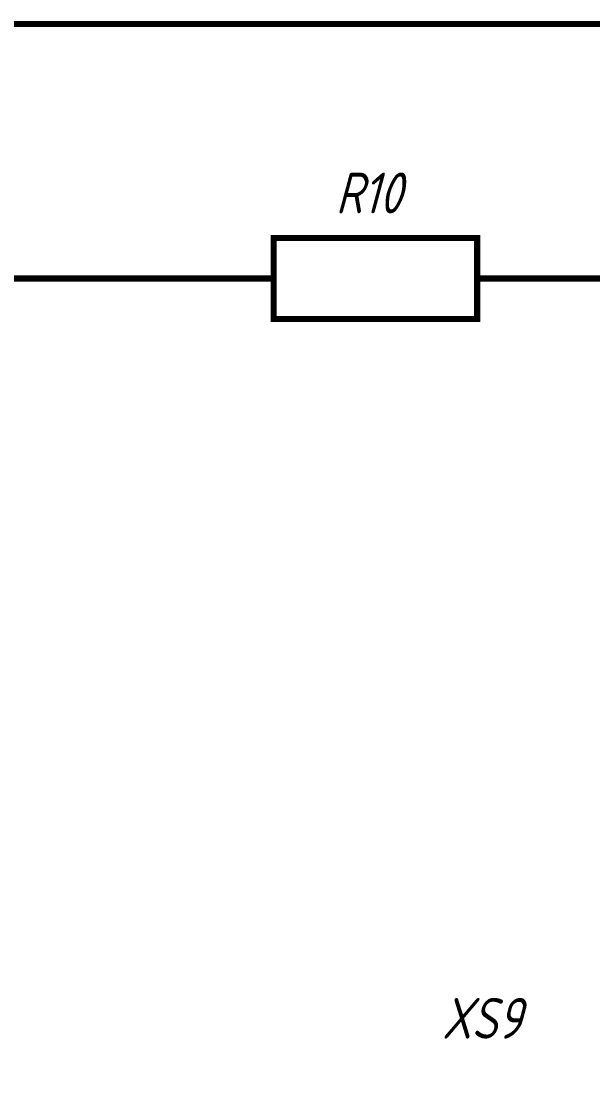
# Paper-space layout 'Layout1' of a CAD drawing. Extents: x -1 to 840, y -1 to 593.
# Drawn here: x 670.8 to 698.9, y 454.4 to 506.1 of the extents above; entities that cross this region are included whole.
import ezdxf

# ---------------------------------------------------------------- set-up
doc = ezdxf.new("R2010")
doc.units = 0
doc.header["$MEASUREMENT"] = 0
doc.layers.add('Sheet', color=255, linetype='CONTINUOUS')
doc.styles.add('GOST type A0', font='', dxfattribs={"oblique": 15, "height": 3.5})
doc.styles.get('GOST type A0').set_extended_font_data('GOST type A')

psp = doc.layouts.get("Layout1")

# ---------------------------------------------------------------- linework, layer by layer
at = {"layer": 'Sheet', "color": 7, "const_width": 0.3}
for points in [[(728.183, 505.975), (475.759, 505.975), (475.759, 310.999), (358.304, 310.999), (358.304, 310.999)], [(645.698, 480.997), (645.698, 480.997), (668.213, 480.997), (668.213, 493.486), (680.698, 493.486)], [(683.182, 493.486), (680.698, 493.486)], [(693.183, 493.486), (695.698, 493.486)], [(700.698, 493.486), (695.698, 493.486)]]:
    psp.add_lwpolyline(points, dxfattribs=at)
psp.add_lwpolyline([(683.182, 495.474), (693.183, 495.474), (693.183, 491.498), (683.182, 491.498), (683.182, 495.474)], close=True, dxfattribs=at)

# ---------------------------------------------------------------- texts
at = {"layer": 'Sheet', "color": 7, "style": 'GOST type A0', "oblique": 15}
for s, p in [('R10', (686.226, 496.686)), ('XS9', (691.443, 456.175))]:
    psp.add_text(s, height=2, dxfattribs=at).set_placement(p)

doc.saveas('drawing.dxf')
